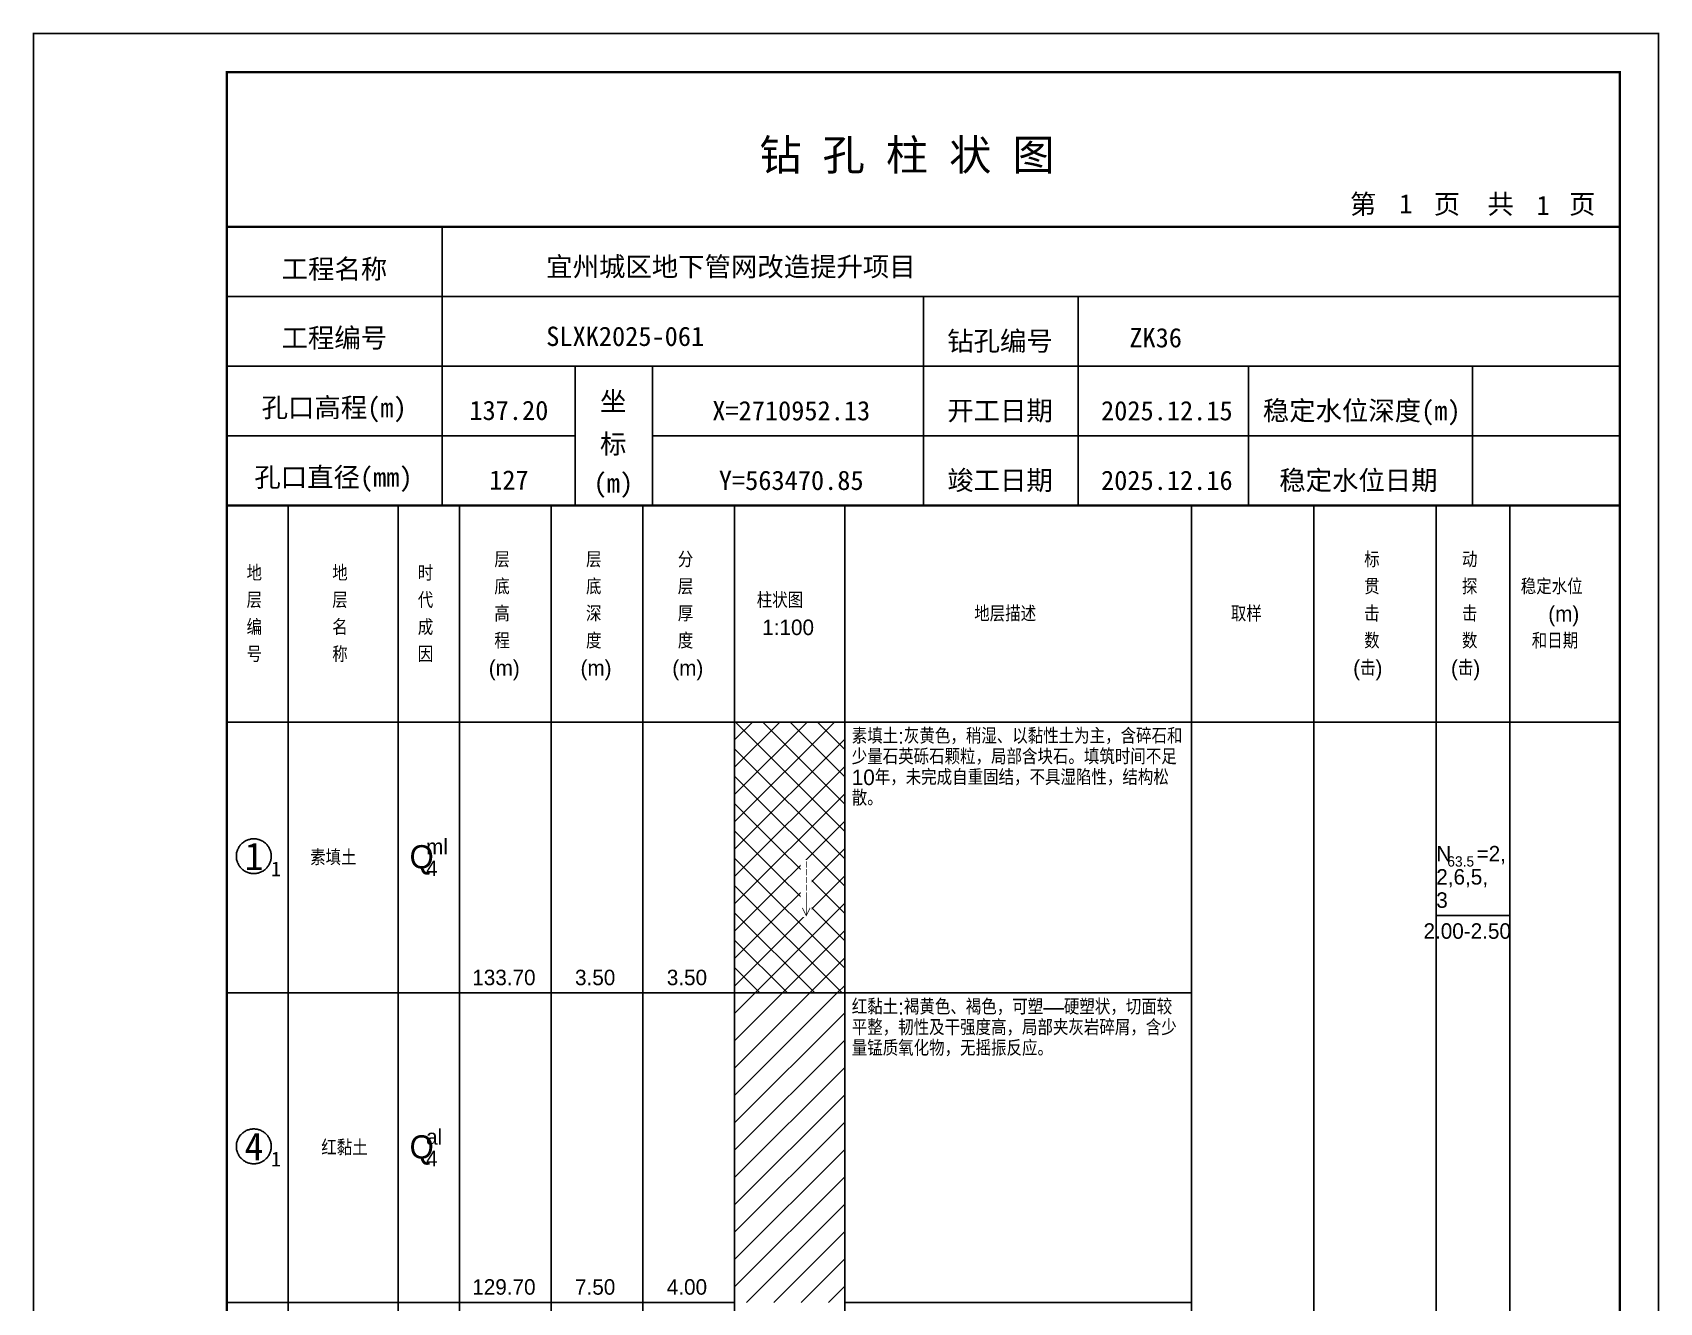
# Model space of a CAD drawing. Header units: millimetres. Extents: x 12489 to 89920, y 4630 to 4927.
# Drawn here: x 46149.3 to 46359.6, y 4762.7 to 4926.8 of the extents above; entities that cross this region are included whole.
import ezdxf
from ezdxf.enums import TextEntityAlignment as Align

# ---------------------------------------------------------------- set-up
doc = ezdxf.new("R2010")
doc.units = ezdxf.units.MM
doc.layers.add('ZZT_TC', color=7, linetype='Continuous')
doc.styles.add('成果图图块', font='', dxfattribs={"height": 2.5})
doc.styles.add('成果图模板', font='')
doc.styles.add('成果图模板标题', font='simhei.ttf')
doc.styles.add('成果图表体', font='Comfont.shx', dxfattribs={"height": 2, "bigfont": 'Hztxt12a.shx'})
doc.styles.get('成果图图块').set_extended_font_data('FangSong_GB2312')
doc.styles.get('成果图模板').set_extended_font_data('FangSong_GB2312')

# ---------------------------------------------------------------- blocks, each defined once
blk = doc.blocks.new('DCBH-1-1-1281', base_point=(0.3, -0.11))
at = {"layer": 'ZZT_TC', "color": 7}
blk.add_polyline3d([(-0.19, 2.31, 0), (-0.3, 2.31, 0), (-0.41, 2.3, 0), (-0.52, 2.29, 0), (-0.63, 2.27, 0), (-0.73, 2.24, 0), (-0.84, 2.21, 0), (-0.95, 2.18, 0), (-1.05, 2.14, 0), (-1.15, 2.09, 0), (-1.25, 2.04, 0), (-1.35, 1.99, 0), (-1.44, 1.93, 0), (-1.53, 1.87, 0), (-1.62, 1.8, 0), (-1.7, 1.73, 0), (-1.78, 1.65, 0), (-1.86, 1.57, 0), (-1.93, 1.49, 0), (-2, 1.4, 0), (-2.06, 1.31, 0), (-2.12, 1.22, 0), (-2.17, 1.12, 0), (-2.22, 1.02, 0), (-2.27, 0.92, 0), (-2.31, 0.82, 0), (-2.34, 0.71, 0), (-2.37, 0.61, 0), (-2.4, 0.5, 0), (-2.41, 0.39, 0), (-2.43, 0.28, 0), (-2.44, 0.17, 0), (-2.44, 0.06, 0), (-2.44, -0.05, 0), (-2.43, -0.16, 0), (-2.41, -0.27, 0), (-2.4, -0.38, 0), (-2.37, -0.49, 0), (-2.34, -0.6, 0), (-2.31, -0.7, 0), (-2.27, -0.8, 0), (-2.22, -0.9, 0), (-2.17, -1, 0), (-2.12, -1.1, 0), (-2.06, -1.19, 0), (-2, -1.28, 0), (-1.93, -1.37, 0), (-1.86, -1.45, 0), (-1.78, -1.53, 0), (-1.7, -1.61, 0), (-1.62, -1.68, 0), (-1.53, -1.75, 0), (-1.44, -1.81, 0), (-1.35, -1.87, 0), (-1.25, -1.93, 0), (-1.15, -1.98, 0), (-1.05, -2.02, 0), (-0.95, -2.06, 0), (-0.84, -2.1, 0), (-0.73, -2.13, 0), (-0.63, -2.15, 0), (-0.52, -2.17, 0), (-0.41, -2.18, 0), (-0.3, -2.19, 0), (-0.19, -2.19, 0), (-0.08, -2.19, 0), (0.03, -2.18, 0), (0.14, -2.17, 0), (0.25, -2.15, 0), (0.36, -2.13, 0), (0.47, -2.1, 0), (0.57, -2.06, 0), (0.67, -2.02, 0), (0.77, -1.98, 0), (0.87, -1.93, 0), (0.97, -1.87, 0), (1.06, -1.81, 0), (1.15, -1.75, 0), (1.24, -1.68, 0), (1.32, -1.61, 0), (1.4, -1.53, 0), (1.48, -1.45, 0), (1.55, -1.37, 0), (1.62, -1.28, 0), (1.68, -1.19, 0), (1.74, -1.1, 0), (1.8, -1, 0), (1.85, -0.9, 0), (1.89, -0.8, 0), (1.93, -0.7, 0), (1.97, -0.6, 0), (2, -0.49, 0), (2.02, -0.38, 0), (2.04, -0.27, 0), (2.05, -0.16, 0), (2.06, -0.05, 0), (2.06, 0.06, 0), (2.06, 0.17, 0), (2.05, 0.28, 0), (2.04, 0.39, 0), (2.02, 0.5, 0), (2, 0.61, 0), (1.97, 0.71, 0), (1.93, 0.82, 0), (1.89, 0.92, 0), (1.85, 1.02, 0), (1.8, 1.12, 0), (1.74, 1.22, 0), (1.68, 1.31, 0), (1.62, 1.4, 0), (1.55, 1.49, 0), (1.48, 1.57, 0), (1.4, 1.65, 0), (1.32, 1.73, 0), (1.24, 1.8, 0), (1.15, 1.87, 0), (1.06, 1.93, 0), (0.97, 1.99, 0), (0.87, 2.04, 0), (0.77, 2.09, 0), (0.67, 2.14, 0), (0.57, 2.18, 0), (0.47, 2.21, 0), (0.36, 2.24, 0), (0.25, 2.27, 0), (0.14, 2.29, 0), (0.03, 2.3, 0), (-0.08, 2.31, 0), (-0.19, 2.31, 0)], dxfattribs=at)
at = {"style": '成果图图块'}
blk.add_text('1', height=3.57, dxfattribs=at).set_placement((-0.16, -1.74), align=Align.CENTER)
blk.add_text('1', height=1.91, dxfattribs=at).set_placement((2.03, -2.53))
blk = doc.blocks.new('DCBH-1-1-1282', base_point=(0.3, -0.11))
at = {"layer": 'ZZT_TC', "color": 7}
blk.add_polyline3d([(-0.19, 2.31, 0), (-0.3, 2.31, 0), (-0.41, 2.3, 0), (-0.52, 2.29, 0), (-0.63, 2.27, 0), (-0.73, 2.24, 0), (-0.84, 2.21, 0), (-0.95, 2.18, 0), (-1.05, 2.14, 0), (-1.15, 2.09, 0), (-1.25, 2.04, 0), (-1.35, 1.99, 0), (-1.44, 1.93, 0), (-1.53, 1.87, 0), (-1.62, 1.8, 0), (-1.7, 1.73, 0), (-1.78, 1.65, 0), (-1.86, 1.57, 0), (-1.93, 1.49, 0), (-2, 1.4, 0), (-2.06, 1.31, 0), (-2.12, 1.22, 0), (-2.17, 1.12, 0), (-2.22, 1.02, 0), (-2.27, 0.92, 0), (-2.31, 0.82, 0), (-2.34, 0.71, 0), (-2.37, 0.61, 0), (-2.4, 0.5, 0), (-2.41, 0.39, 0), (-2.43, 0.28, 0), (-2.44, 0.17, 0), (-2.44, 0.06, 0), (-2.44, -0.05, 0), (-2.43, -0.16, 0), (-2.41, -0.27, 0), (-2.4, -0.38, 0), (-2.37, -0.49, 0), (-2.34, -0.6, 0), (-2.31, -0.7, 0), (-2.27, -0.8, 0), (-2.22, -0.9, 0), (-2.17, -1, 0), (-2.12, -1.1, 0), (-2.06, -1.19, 0), (-2, -1.28, 0), (-1.93, -1.37, 0), (-1.86, -1.45, 0), (-1.78, -1.53, 0), (-1.7, -1.61, 0), (-1.62, -1.68, 0), (-1.53, -1.75, 0), (-1.44, -1.81, 0), (-1.35, -1.87, 0), (-1.25, -1.93, 0), (-1.15, -1.98, 0), (-1.05, -2.02, 0), (-0.95, -2.06, 0), (-0.84, -2.1, 0), (-0.73, -2.13, 0), (-0.63, -2.15, 0), (-0.52, -2.17, 0), (-0.41, -2.18, 0), (-0.3, -2.19, 0), (-0.19, -2.19, 0), (-0.08, -2.19, 0), (0.03, -2.18, 0), (0.14, -2.17, 0), (0.25, -2.15, 0), (0.36, -2.13, 0), (0.47, -2.1, 0), (0.57, -2.06, 0), (0.67, -2.02, 0), (0.77, -1.98, 0), (0.87, -1.93, 0), (0.97, -1.87, 0), (1.06, -1.81, 0), (1.15, -1.75, 0), (1.24, -1.68, 0), (1.32, -1.61, 0), (1.4, -1.53, 0), (1.48, -1.45, 0), (1.55, -1.37, 0), (1.62, -1.28, 0), (1.68, -1.19, 0), (1.74, -1.1, 0), (1.8, -1, 0), (1.85, -0.9, 0), (1.89, -0.8, 0), (1.93, -0.7, 0), (1.97, -0.6, 0), (2, -0.49, 0), (2.02, -0.38, 0), (2.04, -0.27, 0), (2.05, -0.16, 0), (2.06, -0.05, 0), (2.06, 0.06, 0), (2.06, 0.17, 0), (2.05, 0.28, 0), (2.04, 0.39, 0), (2.02, 0.5, 0), (2, 0.61, 0), (1.97, 0.71, 0), (1.93, 0.82, 0), (1.89, 0.92, 0), (1.85, 1.02, 0), (1.8, 1.12, 0), (1.74, 1.22, 0), (1.68, 1.31, 0), (1.62, 1.4, 0), (1.55, 1.49, 0), (1.48, 1.57, 0), (1.4, 1.65, 0), (1.32, 1.73, 0), (1.24, 1.8, 0), (1.15, 1.87, 0), (1.06, 1.93, 0), (0.97, 1.99, 0), (0.87, 2.04, 0), (0.77, 2.09, 0), (0.67, 2.14, 0), (0.57, 2.18, 0), (0.47, 2.21, 0), (0.36, 2.24, 0), (0.25, 2.27, 0), (0.14, 2.29, 0), (0.03, 2.3, 0), (-0.08, 2.31, 0), (-0.19, 2.31, 0)], dxfattribs=at)
at = {"style": '成果图图块'}
blk.add_text('4', height=3.57, dxfattribs=at).set_placement((-0.16, -1.74), align=Align.CENTER)
blk.add_text('1', height=1.91, dxfattribs=at).set_placement((2.03, -2.53))
blk = doc.blocks.new('zztGLdt.dwg', base_point=(0.5, 0))
blk.add_wipeout([(-0.2, -0.2), (1.2, -0.2), (1.2, 3.2), (-0.2, 3.2)])
at = {"color": 7, "const_width": 0.1}
for points in [[(0.5, 3), (0.5, 0)], [(0, 1), (0.5, 0), (1, 1)]]:
    blk.add_lwpolyline(points, dxfattribs=at)
blk = doc.blocks.new('钻孔柱状图路桥昇龙制图梁世成校核莫家里.dwg154', base_point=(25, 236))
for p, q in [((52.82, 236), (52.82, 272)), ((25, 263), (205, 263)), ((115, 236), (115, 263)), ((135, 236), (135, 263)), ((25, 254), (205, 254)), ((70, 236), (70, 254)), ((80, 236), (80, 254)), ((157, 236), (157, 254)), ((185.95, 236), (185.95, 254)), ((25, 245), (70, 245)), ((80, 245), (205, 245))]:
    blk.add_line(p, q)
for points, const_width in [([(0, 0), (210, 0), (210, 297), (0, 297)], 0.25), ([(25, 5), (205, 5), (205, 292), (25, 292)], 0.3)]:
    blk.add_lwpolyline(points, close=True, dxfattribs=dict(const_width=const_width))
at = {"const_width": 0.3}
for points in [[(25, 272), (205, 272)], [(25, 236), (205, 236)]]:
    blk.add_lwpolyline(points, dxfattribs=at)
for s, height, style, p in [('钻 孔 柱 状 图', 4, '成果图模板标题', (93.8, 279.31)), ('第', 2.5, '成果图模板', (170.12, 273.7)), ('页', 2.5, '成果图模板', (180.96, 273.7)), ('共', 2.5, '成果图模板', (187.88, 273.7)), ('页', 2.5, '成果图模板', (198.44, 273.7)), ('工程名称', 2.5, '成果图模板', (32.07, 265.32)), ('宜州城区地下管网改造提升项目', 2.5, '成果图模板', (66.26, 265.61)), ('工程编号', 2.5, '成果图模板', (32.05, 256.41)), ('SLXK2025-061', 2.5, '成果图模板', (66.26, 256.61)), ('钻孔编号', 2.5, '成果图模板', (118.08, 256)), ('ZK36', 2.5, '成果图模板', (141.61, 256.43)), ('孔口高程(m)', 2.5, '成果图模板', (29.48, 247.41)), ('坐', 2.5, '成果图模板', (73.21, 248.24)), ('开工日期', 2.5, '成果图模板', (118.08, 247)), ('稳定水位深度(m)', 2.5, '成果图模板', (158.86, 247)), ('标', 2.5, '成果图模板', (73.21, 242.7)), ('孔口直径(mm)', 2.5, '成果图模板', (28.54, 238.41)), ('(m) ', 2.5, '成果图模板', (72.38, 237.65)), ('竣工日期', 2.5, '成果图模板', (118.08, 238)), ('稳定水位日期', 2.5, '成果图模板', (160.99, 238))]:
    blk.add_text(s, height=height, dxfattribs=dict(style=style)).set_placement(p)
at = {"style": '成果图模板'}
for s, p in [('1', (177.35, 273.74)), ('1', (195.08, 273.53)), ('137.20', (61.43, 247.04)), ('X=2710952.13', (97.92, 247)), ('2025.12.15', (146.46, 247)), ('127', (61.43, 238.04)), ('Y=563470.85', (97.92, 238)), ('2025.12.16', (146.46, 238))]:
    blk.add_text(s, height=2.5, dxfattribs=at).set_placement(p, align=Align.CENTER)

msp = doc.modelspace()

# ---------------------------------------------------------------- hatches: boundary and pattern name
at = {"linetype": 'Continuous'}
h = msp.add_hatch(dxfattribs=at)
h.set_pattern_fill('GKSTT', scale=0.5, style=0, pattern_type=2)
h.set_pattern_definition([(45, (0, 0), (-1.76776695, 1.76776695), []), (135, (0, 0), (-1.76776695, -1.76776695), [])])
h.paths.add_polyline_path([(46240.06, 4802.71), (46254.29, 4802.71), (46254.29, 4837.71), (46240.06, 4837.71)])
h = msp.add_hatch(dxfattribs=at)
h.set_pattern_fill('GKNXT', scale=0.5, style=0, pattern_type=2)
h.set_pattern_definition([(45, (0, 0), (-1.76776695, 1.76776695), [])])
h.paths.add_polyline_path([(46240.06, 4762.71), (46254.29, 4762.71), (46254.29, 4802.71), (46240.06, 4802.71)])

# ---------------------------------------------------------------- linework, layer by layer
at = {"color": 0}
for p, q in [((46174.45, 4837.71), (46182.35, 4837.71)), ((46174.45, 4802.71), (46174.45, 4837.71)), ((46182.35, 4802.71), (46182.35, 4837.71)), ((46174.45, 4802.71), (46182.35, 4802.71)), ((46174.45, 4802.71), (46182.35, 4802.71)), ((46174.45, 4762.71), (46174.45, 4802.71)), ((46182.35, 4762.71), (46182.35, 4802.71)), ((46174.45, 4762.71), (46182.35, 4762.71))]:
    msp.add_line(p, q, dxfattribs=at)
for points in [[(46174.45, 4865.71), (46182.35, 4865.71)], [(46174.45, 4837.71), (46174.45, 4865.71)], [(46182.35, 4837.71), (46182.35, 4865.71)], [(46182.35, 4865.71), (46196.58, 4865.71)], [(46182.35, 4837.71), (46182.35, 4865.71)], [(46196.58, 4837.71), (46196.58, 4865.71)], [(46196.58, 4865.71), (46204.49, 4865.71)], [(46196.58, 4837.71), (46196.58, 4865.71)], [(46204.49, 4837.71), (46204.49, 4865.71)], [(46204.49, 4865.71), (46216.35, 4865.71)], [(46204.49, 4837.71), (46204.49, 4865.71)], [(46216.35, 4837.71), (46216.35, 4865.71)], [(46216.35, 4865.71), (46228.2, 4865.71)], [(46216.35, 4837.71), (46216.35, 4865.71)], [(46228.2, 4837.71), (46228.2, 4865.71)], [(46228.2, 4865.71), (46240.06, 4865.71)], [(46228.2, 4837.71), (46228.2, 4865.71)], [(46240.06, 4837.71), (46240.06, 4865.71)], [(46240.06, 4865.71), (46254.29, 4865.71)], [(46240.06, 4837.71), (46240.06, 4865.71)], [(46254.29, 4837.71), (46254.29, 4865.71)], [(46254.29, 4865.71), (46299.11, 4865.71)], [(46254.29, 4837.71), (46254.29, 4865.71)], [(46299.11, 4837.71), (46299.11, 4865.71)], [(46299.11, 4865.71), (46314.92, 4865.71)], [(46299.11, 4837.71), (46299.11, 4865.71)], [(46314.92, 4837.71), (46314.92, 4865.71)], [(46314.92, 4865.71), (46330.73, 4865.71)], [(46314.92, 4837.71), (46314.92, 4865.71)], [(46330.73, 4837.71), (46330.73, 4865.71)], [(46330.73, 4865.71), (46340.22, 4865.71)], [(46330.73, 4837.71), (46330.73, 4865.71)], [(46340.22, 4837.71), (46340.22, 4865.71)], [(46340.22, 4865.71), (46354.45, 4865.71)], [(46340.22, 4837.71), (46340.22, 4865.71)], [(46354.45, 4837.71), (46354.45, 4865.71)], [(46174.45, 4837.71), (46182.35, 4837.71)], [(46174.45, 4643.71), (46174.45, 4837.71)], [(46174.45, 4837.71), (46182.35, 4837.71)], [(46182.35, 4643.71), (46182.35, 4837.71)], [(46182.35, 4837.71), (46196.58, 4837.71)], [(46182.35, 4643.71), (46182.35, 4837.71)], [(46182.35, 4837.71), (46196.58, 4837.71)], [(46182.35, 4837.71), (46196.58, 4837.71)], [(46182.35, 4802.71), (46182.35, 4837.71)], [(46196.58, 4643.71), (46196.58, 4837.71)], [(46196.58, 4802.71), (46196.58, 4837.71)], [(46196.58, 4837.71), (46204.49, 4837.71)], [(46196.58, 4643.71), (46196.58, 4837.71)], [(46196.58, 4837.71), (46204.49, 4837.71)], [(46196.58, 4837.71), (46204.49, 4837.71)], [(46196.58, 4802.71), (46196.58, 4837.71)], [(46204.49, 4643.71), (46204.49, 4837.71)], [(46204.49, 4802.71), (46204.49, 4837.71)], [(46204.49, 4837.71), (46216.35, 4837.71)], [(46204.49, 4643.71), (46204.49, 4837.71)], [(46204.49, 4837.71), (46216.35, 4837.71)], [(46204.49, 4837.71), (46216.35, 4837.71)], [(46204.49, 4802.71), (46204.49, 4837.71)], [(46216.35, 4643.71), (46216.35, 4837.71)], [(46216.35, 4802.71), (46216.35, 4837.71)], [(46216.35, 4837.71), (46228.2, 4837.71)], [(46216.35, 4643.71), (46216.35, 4837.71)], [(46216.35, 4837.71), (46228.2, 4837.71)], [(46216.35, 4837.71), (46228.2, 4837.71)], [(46216.35, 4802.71), (46216.35, 4837.71)], [(46228.2, 4643.71), (46228.2, 4837.71)], [(46228.2, 4802.71), (46228.2, 4837.71)], [(46228.2, 4837.71), (46240.06, 4837.71)], [(46228.2, 4643.71), (46228.2, 4837.71)], [(46228.2, 4837.71), (46240.06, 4837.71)], [(46228.2, 4837.71), (46240.06, 4837.71)], [(46228.2, 4802.71), (46228.2, 4837.71)], [(46240.06, 4643.71), (46240.06, 4837.71)], [(46240.06, 4802.71), (46240.06, 4837.71)], [(46240.06, 4837.71), (46254.29, 4837.71)], [(46240.06, 4643.71), (46240.06, 4837.71)], [(46240.06, 4837.71), (46254.29, 4837.71)], [(46254.29, 4643.71), (46254.29, 4837.71)], [(46254.29, 4837.71), (46299.11, 4837.71)], [(46254.29, 4643.71), (46254.29, 4837.71)], [(46254.29, 4837.71), (46299.11, 4837.71)], [(46254.29, 4837.71), (46299.11, 4837.71)], [(46254.29, 4802.71), (46254.29, 4837.71)], [(46299.11, 4643.71), (46299.11, 4837.71)], [(46299.11, 4802.71), (46299.11, 4837.71)], [(46299.11, 4837.71), (46314.92, 4837.71)], [(46299.11, 4643.71), (46299.11, 4837.71)], [(46299.11, 4837.71), (46314.92, 4837.71)], [(46314.92, 4643.71), (46314.92, 4837.71)], [(46314.92, 4837.71), (46330.73, 4837.71)], [(46314.92, 4643.71), (46314.92, 4837.71)], [(46314.92, 4837.71), (46330.73, 4837.71)], [(46330.73, 4643.71), (46330.73, 4837.71)], [(46330.73, 4837.71), (46340.22, 4837.71)], [(46330.73, 4643.71), (46330.73, 4837.71)], [(46330.73, 4837.71), (46340.22, 4837.71)], [(46330.73, 4837.71), (46340.22, 4837.71)], [(46330.73, 4812.71), (46330.73, 4837.71)], [(46340.22, 4643.71), (46340.22, 4837.71)], [(46340.22, 4812.71), (46340.22, 4837.71)], [(46340.22, 4837.71), (46354.45, 4837.71)], [(46340.22, 4643.71), (46340.22, 4837.71)], [(46340.22, 4837.71), (46354.45, 4837.71)], [(46354.45, 4643.71), (46354.45, 4837.71)], [(46330.73, 4812.71), (46340.22, 4812.71)], [(46182.35, 4802.71), (46196.58, 4802.71)], [(46182.35, 4802.71), (46196.58, 4802.71)], [(46182.35, 4762.71), (46182.35, 4802.71)], [(46196.58, 4762.71), (46196.58, 4802.71)], [(46196.58, 4802.71), (46204.49, 4802.71)], [(46196.58, 4802.71), (46204.49, 4802.71)], [(46196.58, 4762.71), (46196.58, 4802.71)], [(46204.49, 4762.71), (46204.49, 4802.71)], [(46204.49, 4802.71), (46216.35, 4802.71)], [(46204.49, 4802.71), (46216.35, 4802.71)], [(46204.49, 4762.71), (46204.49, 4802.71)], [(46216.35, 4762.71), (46216.35, 4802.71)], [(46216.35, 4802.71), (46228.2, 4802.71)], [(46216.35, 4802.71), (46228.2, 4802.71)], [(46216.35, 4762.71), (46216.35, 4802.71)], [(46228.2, 4762.71), (46228.2, 4802.71)], [(46228.2, 4802.71), (46240.06, 4802.71)], [(46228.2, 4802.71), (46240.06, 4802.71)], [(46228.2, 4762.71), (46228.2, 4802.71)], [(46240.06, 4762.71), (46240.06, 4802.71)], [(46254.29, 4802.71), (46299.11, 4802.71)], [(46254.29, 4802.71), (46299.11, 4802.71)], [(46254.29, 4762.71), (46254.29, 4802.71)], [(46299.11, 4762.71), (46299.11, 4802.71)], [(46182.35, 4762.71), (46196.58, 4762.71)], [(46196.58, 4762.71), (46204.49, 4762.71)], [(46204.49, 4762.71), (46216.35, 4762.71)], [(46216.35, 4762.71), (46228.2, 4762.71)], [(46228.2, 4762.71), (46240.06, 4762.71)], [(46254.29, 4762.71), (46299.11, 4762.71)]]:
    msp.add_lwpolyline(points, dxfattribs=at)
at = {"color": 7, "flags": 128}
msp.add_lwpolyline([(46240.06, 4802.71), (46254.29, 4802.71)], dxfattribs=at)

# ---------------------------------------------------------------- block references
for name, p in [('DCBH-1-1-1281', (46178.4, 4820.21)), ('DCBH-1-1-1282', (46178.4, 4782.71))]:
    msp.add_blockref(name, p)

# ---------------------------------------------------------------- texts
at = {"color": 0, "style": '成果图表体'}
for s, height, p in [('层', 2, (46209, 4857.71)), ('层', 2, (46220.85, 4857.71)), ('分', 2, (46232.71, 4857.71)), ('标', 2, (46321.41, 4857.71)), ('动', 2, (46334.05, 4857.71)), ('地', 2, (46176.98, 4855.96)), ('地', 2, (46188.05, 4855.96)), ('时', 2, (46199.11, 4855.96)), ('底', 2, (46209, 4854.21)), ('底', 2, (46220.85, 4854.21)), ('层', 2, (46232.71, 4854.21)), ('贯', 2, (46321.41, 4854.21)), ('探', 2, (46334.05, 4854.21)), ('稳定水位', 2, (46341.65, 4854.21)), ('层', 2, (46176.98, 4852.46)), ('层', 2, (46188.05, 4852.46)), ('代', 2, (46199.11, 4852.46)), ('高', 2, (46209, 4850.71)), ('深', 2, (46220.85, 4850.71)), ('厚', 2, (46232.71, 4850.71)), ('柱状图', 2, (46242.91, 4852.46)), ('地层描述', 2, (46271.02, 4850.71)), ('取样', 2, (46304.18, 4850.71)), ('击', 2, (46321.41, 4850.71)), ('击', 2, (46334.05, 4850.71)), ('(m)', 2, (46345.2, 4850.71)), ('编', 2, (46176.98, 4848.96)), ('名', 2, (46188.05, 4848.96)), ('成', 2, (46199.11, 4848.96)), ('1:100', 2, (46243.62, 4848.96)), ('程', 2, (46209, 4847.21)), ('度', 2, (46220.85, 4847.21)), ('度', 2, (46232.71, 4847.21)), ('数', 2, (46321.41, 4847.21)), ('数', 2, (46334.05, 4847.21)), ('和日期', 2, (46343.07, 4847.21)), ('号', 2, (46176.98, 4845.46)), ('称', 2, (46188.05, 4845.46)), ('因', 2, (46199.11, 4845.46)), ('(m)', 2, (46208.28, 4843.71)), ('(m)', 2, (46220.14, 4843.71)), ('(m)', 2, (46232, 4843.71)), ('(击)', 2, (46319.99, 4843.71)), ('(击)', 2, (46332.63, 4843.71)), ('素填土', 2, (46185.2, 4819.21)), ('Q', 3, (46198.05, 4818.81)), ('ml', 2, (46200.18, 4820.61)), ('N', 2, (46330.73, 4819.71)), ('=2,', 2, (46335.94, 4819.71)), ('4', 2, (46200.18, 4817.81)), ('63.5', 1.333, (46332.15, 4819.04)), ('2,6,5,', 2, (46330.73, 4816.71)), ('3', 2, (46330.73, 4813.71)), ('2.00-2.50', 2, (46329.08, 4809.71)), ('133.70', 2, (46206.15, 4803.71)), ('3.50', 2, (46219.43, 4803.71)), ('3.50', 2, (46231.29, 4803.71)), ('红黏土', 2, (46186.63, 4781.71)), ('Q', 3, (46198.05, 4781.31)), ('al', 2, (46200.18, 4783.11)), ('4', 2, (46200.18, 4780.31)), ('129.70', 2, (46206.15, 4763.71)), ('7.50', 2, (46219.43, 4763.71)), ('4.00', 2, (46231.29, 4763.71))]:
    msp.add_text(s, height=height, dxfattribs=at).set_placement(p)
at = {"color": 0, "char_height": 2, "width": 43.0292, "attachment_point": 1, "line_spacing_factor": 0.8, "style": '成果图表体'}
for s, insert in [('素填土:灰黄色，稍湿、以黏性土为主，含碎石和少量石英砾石颗粒，局部含块石。填筑时间不足10年，未完成自重固结，不具湿陷性，结构松散。', (46255.19, 4836.91)), ('红黏土:褐黄色、褐色，可塑—硬塑状，切面较平整，韧性及干强度高，局部夹灰岩碎屑，含少量锰质氧化物，无摇振反应。', (46255.19, 4801.91))]:
    msp.add_mtext(s, dxfattribs=dict(at, insert=insert))

# ---------------------------------------------------------------- next in the draw order: block references
msp.add_blockref('zztGLdt.dwg', (46249.31, 4816.71))

# ---------------------------------------------------------------- next in the draw order: block references
msp.add_blockref('zztGLdt.dwg', (46249.31, 4815.71))

# ---------------------------------------------------------------- next in the draw order: block references
msp.add_blockref('zztGLdt.dwg', (46249.31, 4814.71))

# ---------------------------------------------------------------- next in the draw order: block references
msp.add_blockref('zztGLdt.dwg', (46249.31, 4813.71))

# ---------------------------------------------------------------- next in the draw order: block references
msp.add_blockref('zztGLdt.dwg', (46249.31, 4812.71))

# ---------------------------------------------------------------- next in the draw order: block references
msp.add_blockref('钻孔柱状图路桥昇龙制图梁世成校核莫家里.dwg154', (46174.45, 4865.71))

doc.saveas('drawing.dxf')
